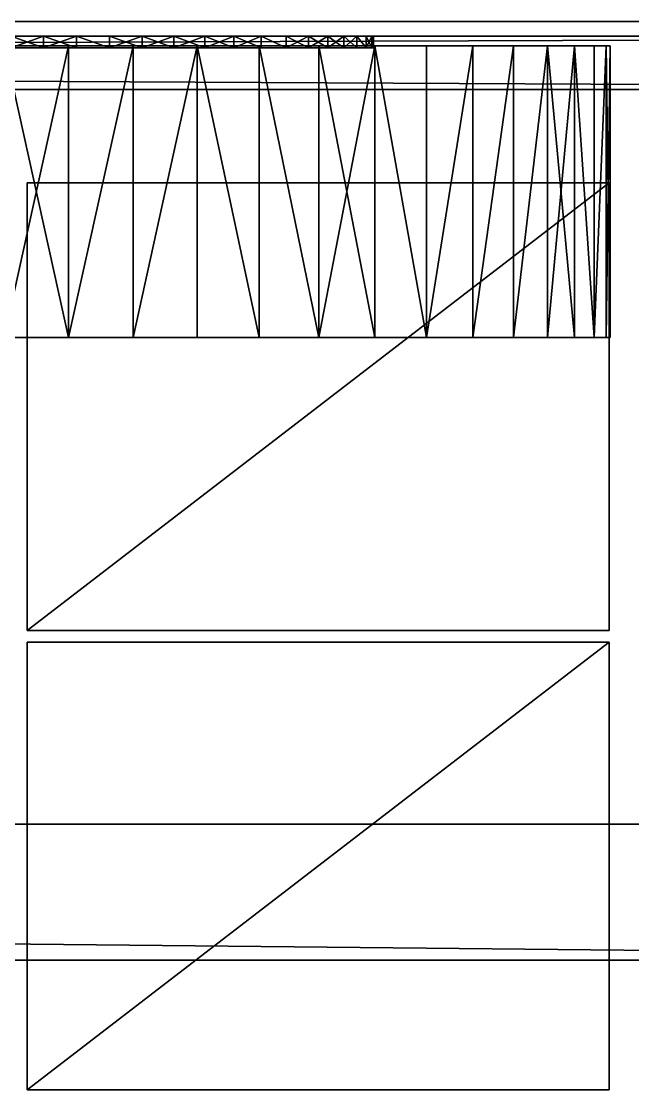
# Model space of a CAD drawing. Header units: millimetres. Extents: x -3100 to 14040, y -1280 to 1295.
# Drawn here: x 12335 to 12963, y 191 to 1295 of the extents above; entities that cross this region are included whole.
import ezdxf

# ---------------------------------------------------------------- set-up
doc = ezdxf.new("R2010")
doc.units = ezdxf.units.MM

msp = doc.modelspace()

# ---------------------------------------------------------------- linework, layer by layer
at = {"layer": 'CAD_75LAB'}
for points in [[(14040, 1295, 1250), (-40, 1295, 1250), (-40, 1295, 1320)], [(14040, 1295, 1320), (14040, 1295, 1250), (-40, 1295, 1320)], [(14040, 1225, 1250), (-40, 1225, 1250), (-40, 1295, 1250)], [(14040, 1295, 1250), (14040, 1225, 1250), (-40, 1295, 1250)], [(14040, 1225, 1320), (-40, 1295, 1320), (-40, 1225, 1320)], [(14040, 1295, 1320), (-40, 1295, 1320), (14040, 1225, 1320)], [(14040, 1280, 1160), (-40, 1280, 1160), (-40, 1280, 1250)], [(14040, 1280, 1250), (14040, 1280, 1160), (-40, 1280, 1250)], [(14040, -1280, 1160), (-40, -1280, 1160), (-40, 1280, 1160)], [(14040, 1280, 1160), (14040, -1280, 1160), (-40, 1280, 1160)], [(14040, -1280, 1250), (-40, 1280, 1250), (-40, -1280, 1250)], [(14040, 1280, 1250), (-40, 1280, 1250), (14040, -1280, 1250)], [(14040, 1280, 3995), (14040, 1280, 3940), (-40, 1280, 3940)], [(14040, 1280, 3995), (-40, 1280, 3940), (-40, 1280, 3995)], [(14040, 1280, 3940), (-40, 1225, 3940), (-40, 1280, 3940)], [(14040, 1280, 3940), (14040, 1225, 3940), (-40, 1225, 3940)], [(14040, 1280, 3995), (-40, 1280, 3995), (-40, 1225, 3995)], [(14040, 1280, 3995), (-40, 1225, 3995), (14040, 1225, 3995)], [(12449.83, 1270, 1077.7), (11869.19, 1270, 639.22), (12074.58, 1270, 970.93)], [(12449.83, 1270, 1077.7), (12024.09, 1270, 152.33), (11869.19, 1270, 639.22)], [(12449.83, 1270, 2.3), (12189.52, 1270, 42.71), (12024.09, 1270, 152.33)], [(12935.91, 1270, 606.36), (12024.09, 1270, 152.33), (12449.83, 1270, 1077.7)], [(12935.91, 1270, 606.36), (12449.83, 1270, 2.3), (12024.09, 1270, 152.33)], [(12449.83, 1270, 1077.7), (12074.58, 1270, 970.93), (12130, 1270, 1007.65)], [(12449.83, 1270, 1077.7), (12130, 1270, 1007.65), (12252.22, 1270, 1059.39)], [(12449.83, 1270, 2.3), (12252.22, 1270, 20.61), (12189.52, 1270, 42.71)], [(12449.83, 1270, 2.3), (12317.17, 1270, 6.39), (12252.22, 1270, 20.61)], [(12383.37, 1270, 1079.74), (12252.22, 1270, 1059.39), (12317.17, 1270, 1073.61)], [(12449.83, 1270, 1077.7), (12252.22, 1270, 1059.39), (12383.37, 1270, 1079.74)], [(12391.52, 1280, 243.12), (12324.5, 1280, 252.76), (12292.25, 1280, 263.24)], [(12458.98, 1280, 248.92), (12391.52, 1280, 243.12), (12292.25, 1280, 263.24)], [(12523.38, 1280, 269.84), (12458.98, 1280, 248.92), (12292.25, 1280, 263.24)], [(12581.36, 1280, 304.81), (12523.38, 1280, 269.84), (12292.25, 1280, 263.24)], [(12523.38, 1280, 810.16), (12292.25, 1280, 263.24), (12324.5, 1280, 827.24)], [(12523.38, 1280, 810.16), (12581.36, 1280, 304.81), (12292.25, 1280, 263.24)], [(12317.17, 970, 1073.61), (12383.37, 970, 1079.74), (12383.37, 1270, 1079.74)], [(12317.17, 970, 1073.61), (12383.37, 1270, 1079.74), (12317.17, 1270, 1073.61)], [(12383.37, 970, 0.26), (12317.17, 970, 6.39), (12317.17, 1270, 6.39)], [(12383.37, 970, 0.26), (12317.17, 1270, 6.39), (12383.37, 1270, 0.26)], [(12449.83, 1270, 2.3), (12383.37, 1270, 0.26), (12317.17, 1270, 6.39)], [(12357.73, 1268, 833.98), (12357.73, 1280, 833.98), (12324.5, 1280, 827.24)], [(12324.5, 1268, 827.24), (12357.73, 1268, 833.98), (12324.5, 1280, 827.24)], [(12324.5, 1268, 252.76), (12324.5, 1280, 252.76), (12357.73, 1280, 246.02)], [(12357.73, 1268, 246.02), (12324.5, 1268, 252.76), (12357.73, 1280, 246.02)], [(12391.52, 1280, 243.12), (12357.73, 1280, 246.02), (12324.5, 1280, 252.76)], [(12425.42, 1280, 835.91), (12324.5, 1280, 827.24), (12357.73, 1280, 833.98)], [(12458.98, 1280, 831.08), (12324.5, 1280, 827.24), (12425.42, 1280, 835.91)], [(12523.38, 1280, 810.16), (12324.5, 1280, 827.24), (12458.98, 1280, 831.08)], [(12391.52, 1268, 836.88), (12391.52, 1280, 836.88), (12357.73, 1280, 833.98)], [(12357.73, 1268, 833.98), (12391.52, 1268, 836.88), (12357.73, 1280, 833.98)], [(12357.73, 1268, 246.02), (12357.73, 1280, 246.02), (12391.52, 1280, 243.12)], [(12391.52, 1268, 243.12), (12357.73, 1268, 246.02), (12391.52, 1280, 243.12)], [(12425.42, 1280, 835.91), (12357.73, 1280, 833.98), (12391.52, 1280, 836.88)], [(12383.37, 970, 1079.74), (12449.83, 970, 1077.7), (12449.83, 1270, 1077.7)], [(12383.37, 970, 1079.74), (12449.83, 1270, 1077.7), (12383.37, 1270, 1079.74)], [(12383.37, 970, 0.26), (12383.37, 1270, 0.26), (12449.83, 1270, 2.3)], [(12449.83, 970, 2.3), (12383.37, 970, 0.26), (12449.83, 1270, 2.3)], [(12425.42, 1268, 835.91), (12425.42, 1280, 835.91), (12391.52, 1280, 836.88)], [(12391.52, 1268, 836.88), (12425.42, 1268, 835.91), (12391.52, 1280, 836.88)], [(12425.42, 1268, 244.09), (12391.52, 1268, 243.12), (12391.52, 1280, 243.12)], [(12425.42, 1268, 244.09), (12391.52, 1280, 243.12), (12425.42, 1280, 244.09)], [(12458.98, 1280, 248.92), (12425.42, 1280, 244.09), (12391.52, 1280, 243.12)], [(12425.42, 1268, 835.91), (12458.98, 1280, 831.08), (12425.42, 1280, 835.91)], [(12425.42, 1268, 835.91), (12458.98, 1268, 831.08), (12458.98, 1280, 831.08)], [(12458.98, 1268, 248.92), (12425.42, 1268, 244.09), (12425.42, 1280, 244.09)], [(12458.98, 1268, 248.92), (12425.42, 1280, 244.09), (12458.98, 1280, 248.92)], [(12449.83, 970, 1077.7), (12515.52, 970, 1067.5), (12515.52, 1270, 1067.5)], [(12449.83, 970, 1077.7), (12515.52, 1270, 1067.5), (12449.83, 1270, 1077.7)], [(12449.83, 970, 2.3), (12449.83, 1270, 2.3), (12515.52, 1270, 12.5)], [(12515.52, 970, 12.5), (12449.83, 970, 2.3), (12515.52, 1270, 12.5)], [(12698.28, 1270, 89.85), (12515.52, 1270, 12.5), (12449.83, 1270, 2.3)], [(12935.91, 1270, 606.36), (12698.28, 1270, 89.85), (12449.83, 1270, 2.3)], [(12640.7, 1270, 1023.39), (12449.83, 1270, 1077.7), (12515.52, 1270, 1067.5)], [(12698.28, 1270, 990.15), (12449.83, 1270, 1077.7), (12640.7, 1270, 1023.39)], [(12799.06, 1270, 903.8), (12449.83, 1270, 1077.7), (12698.28, 1270, 990.15)], [(12799.06, 1270, 903.8), (12935.91, 1270, 606.36), (12449.83, 1270, 1077.7)], [(12458.98, 1268, 831.08), (12491.78, 1268, 822.46), (12491.78, 1280, 822.46)], [(12458.98, 1268, 831.08), (12491.78, 1280, 822.46), (12458.98, 1280, 831.08)], [(12491.78, 1268, 257.54), (12458.98, 1268, 248.92), (12458.98, 1280, 248.92)], [(12491.78, 1268, 257.54), (12458.98, 1280, 248.92), (12491.78, 1280, 257.54)], [(12523.38, 1280, 269.84), (12491.78, 1280, 257.54), (12458.98, 1280, 248.92)], [(12523.38, 1280, 810.16), (12458.98, 1280, 831.08), (12491.78, 1280, 822.46)], [(12491.78, 1268, 822.46), (12523.38, 1268, 810.16), (12523.38, 1280, 810.16)], [(12491.78, 1268, 822.46), (12523.38, 1280, 810.16), (12491.78, 1280, 822.46)], [(12523.38, 1268, 269.84), (12491.78, 1280, 257.54), (12523.38, 1280, 269.84)], [(12523.38, 1268, 269.84), (12491.78, 1268, 257.54), (12491.78, 1280, 257.54)], [(12579.47, 970, 1049.3), (12579.47, 1270, 1049.3), (12515.52, 1270, 1067.5)], [(12515.52, 970, 1067.5), (12579.47, 970, 1049.3), (12515.52, 1270, 1067.5)], [(12579.47, 970, 30.7), (12515.52, 970, 12.5), (12515.52, 1270, 12.5)], [(12579.47, 970, 30.7), (12515.52, 1270, 12.5), (12579.47, 1270, 30.7)], [(12698.28, 1270, 89.85), (12579.47, 1270, 30.7), (12515.52, 1270, 12.5)], [(12640.7, 1270, 1023.39), (12515.52, 1270, 1067.5), (12579.47, 1270, 1049.3)], [(12523.38, 1268, 810.16), (12553.37, 1268, 794.34), (12553.37, 1280, 794.34)], [(12523.38, 1268, 810.16), (12553.37, 1280, 794.34), (12523.38, 1280, 810.16)], [(12553.37, 1268, 285.66), (12523.38, 1280, 269.84), (12553.37, 1280, 285.66)], [(12553.37, 1268, 285.66), (12523.38, 1268, 269.84), (12523.38, 1280, 269.84)], [(12581.36, 1280, 304.81), (12553.37, 1280, 285.66), (12523.38, 1280, 269.84)], [(12523.38, 1280, 810.16), (12689.28, 1280, 607.27), (12581.36, 1280, 304.81)], [(12553.37, 1280, 794.34), (12689.28, 1280, 607.27), (12523.38, 1280, 810.16)], [(12553.37, 1268, 794.34), (12581.36, 1268, 775.19), (12581.36, 1280, 775.19)], [(12553.37, 1268, 794.34), (12581.36, 1280, 775.19), (12553.37, 1280, 794.34)], [(12581.36, 1268, 304.81), (12553.37, 1268, 285.66), (12553.37, 1280, 285.66)], [(12581.36, 1268, 304.81), (12553.37, 1280, 285.66), (12581.36, 1280, 304.81)], [(12649.85, 1280, 700.57), (12689.28, 1280, 607.27), (12553.37, 1280, 794.34)], [(12606.99, 1280, 752.99), (12553.37, 1280, 794.34), (12581.36, 1280, 775.19)], [(12606.99, 1280, 752.99), (12649.85, 1280, 700.57), (12553.37, 1280, 794.34)], [(12640.7, 970, 1023.39), (12640.7, 1270, 1023.39), (12579.47, 1270, 1049.3)], [(12579.47, 970, 1049.3), (12640.7, 970, 1023.39), (12579.47, 1270, 1049.3)], [(12640.7, 970, 56.61), (12579.47, 970, 30.7), (12579.47, 1270, 30.7)], [(12640.7, 970, 56.61), (12579.47, 1270, 30.7), (12640.7, 1270, 56.61)], [(12698.28, 1270, 89.85), (12640.7, 1270, 56.61), (12579.47, 1270, 30.7)], [(12606.99, 1268, 752.99), (12606.99, 1280, 752.99), (12581.36, 1280, 775.19)], [(12581.36, 1268, 775.19), (12606.99, 1268, 752.99), (12581.36, 1280, 775.19)], [(12606.99, 1268, 327.01), (12581.36, 1268, 304.81), (12581.36, 1280, 304.81)], [(12606.99, 1268, 327.01), (12581.36, 1280, 304.81), (12606.99, 1280, 327.01)], [(12689.28, 1280, 472.73), (12606.99, 1280, 327.01), (12581.36, 1280, 304.81)], [(12689.28, 1280, 607.27), (12689.28, 1280, 472.73), (12581.36, 1280, 304.81)], [(12629.92, 1268, 728), (12629.92, 1280, 728), (12606.99, 1280, 752.99)], [(12606.99, 1268, 752.99), (12629.92, 1268, 728), (12606.99, 1280, 752.99)], [(12606.99, 1268, 327.01), (12606.99, 1280, 327.01), (12629.92, 1280, 352)], [(12629.92, 1268, 352), (12606.99, 1268, 327.01), (12629.92, 1280, 352)], [(12649.85, 1280, 379.43), (12629.92, 1280, 352), (12606.99, 1280, 327.01)], [(12666.53, 1280, 408.96), (12649.85, 1280, 379.43), (12606.99, 1280, 327.01)], [(12679.73, 1280, 440.19), (12666.53, 1280, 408.96), (12606.99, 1280, 327.01)], [(12689.28, 1280, 472.73), (12679.73, 1280, 440.19), (12606.99, 1280, 327.01)], [(12606.99, 1280, 752.99), (12629.92, 1280, 728), (12649.85, 1280, 700.57)], [(12629.92, 1268, 728), (12649.85, 1268, 700.57), (12649.85, 1280, 700.57)], [(12629.92, 1268, 728), (12649.85, 1280, 700.57), (12629.92, 1280, 728)], [(12649.85, 1268, 379.43), (12629.92, 1280, 352), (12649.85, 1280, 379.43)], [(12649.85, 1268, 379.43), (12629.92, 1268, 352), (12629.92, 1280, 352)], [(12640.7, 970, 1023.39), (12698.28, 970, 990.15), (12698.28, 1270, 990.15)], [(12640.7, 970, 1023.39), (12698.28, 1270, 990.15), (12640.7, 1270, 1023.39)], [(12698.28, 970, 89.85), (12640.7, 970, 56.61), (12640.7, 1270, 56.61)], [(12698.28, 970, 89.85), (12640.7, 1270, 56.61), (12698.28, 1270, 89.85)], [(12649.85, 1268, 700.57), (12666.53, 1268, 671.04), (12666.53, 1280, 671.04)], [(12649.85, 1268, 700.57), (12666.53, 1280, 671.04), (12649.85, 1280, 700.57)], [(12666.53, 1268, 408.96), (12649.85, 1280, 379.43), (12666.53, 1280, 408.96)], [(12666.53, 1268, 408.96), (12649.85, 1268, 379.43), (12649.85, 1280, 379.43)], [(12649.85, 1280, 700.57), (12666.53, 1280, 671.04), (12689.28, 1280, 607.27)], [(12679.73, 1268, 639.81), (12679.73, 1280, 639.81), (12666.53, 1280, 671.04)], [(12666.53, 1268, 671.04), (12679.73, 1268, 639.81), (12666.53, 1280, 671.04)], [(12666.53, 1268, 408.96), (12666.53, 1280, 408.96), (12679.73, 1280, 440.19)], [(12679.73, 1268, 440.19), (12666.53, 1268, 408.96), (12679.73, 1280, 440.19)], [(12666.53, 1280, 671.04), (12679.73, 1280, 639.81), (12689.28, 1280, 607.27)], [(12689.28, 1268, 607.27), (12689.28, 1280, 607.27), (12679.73, 1280, 639.81)], [(12679.73, 1268, 639.81), (12689.28, 1268, 607.27), (12679.73, 1280, 639.81)], [(12689.28, 1268, 472.73), (12679.73, 1280, 440.19), (12689.28, 1280, 472.73)], [(12689.28, 1268, 472.73), (12679.73, 1268, 440.19), (12679.73, 1280, 440.19)], [(12689.28, 1268, 607.27), (12695.06, 1268, 573.86), (12695.06, 1280, 573.86)], [(12689.28, 1268, 607.27), (12695.06, 1280, 573.86), (12689.28, 1280, 607.27)], [(12695.06, 1268, 506.14), (12689.28, 1280, 472.73), (12695.06, 1280, 506.14)], [(12695.06, 1268, 506.14), (12689.28, 1268, 472.73), (12689.28, 1280, 472.73)], [(12697, 1280, 540), (12695.06, 1280, 506.14), (12689.28, 1280, 472.73)], [(12695.06, 1280, 573.86), (12697, 1280, 540), (12689.28, 1280, 472.73)], [(12689.28, 1280, 607.27), (12695.06, 1280, 573.86), (12689.28, 1280, 472.73)], [(12695.06, 1268, 573.86), (12697, 1268, 540), (12697, 1280, 540)], [(12695.06, 1268, 573.86), (12697, 1280, 540), (12695.06, 1280, 573.86)], [(12697, 1268, 540), (12695.06, 1280, 506.14), (12697, 1280, 540)], [(12697, 1268, 540), (12695.06, 1268, 506.14), (12695.06, 1280, 506.14)], [(12751.33, 970, 950.08), (12751.33, 1270, 950.08), (12698.28, 1270, 990.15)], [(12698.28, 970, 990.15), (12751.33, 970, 950.08), (12698.28, 1270, 990.15)], [(12751.33, 970, 129.92), (12698.28, 970, 89.85), (12698.28, 1270, 89.85)], [(12751.33, 970, 129.92), (12698.28, 1270, 89.85), (12751.33, 1270, 129.92)], [(12935.91, 1270, 606.36), (12751.33, 1270, 129.92), (12698.28, 1270, 89.85)], [(12799.06, 1270, 903.8), (12698.28, 1270, 990.15), (12751.33, 1270, 950.08)], [(12751.33, 970, 950.08), (12799.06, 970, 903.8), (12799.06, 1270, 903.8)], [(12751.33, 970, 950.08), (12799.06, 1270, 903.8), (12751.33, 1270, 950.08)], [(12751.33, 970, 129.92), (12751.33, 1270, 129.92), (12799.06, 1270, 176.2)], [(12799.06, 970, 176.2), (12751.33, 970, 129.92), (12799.06, 1270, 176.2)], [(12840.75, 1270, 228), (12799.06, 1270, 176.2), (12751.33, 1270, 129.92)], [(12935.91, 1270, 606.36), (12840.75, 1270, 228), (12751.33, 1270, 129.92)], [(12799.06, 970, 903.8), (12840.75, 970, 852), (12840.75, 1270, 852)], [(12799.06, 970, 903.8), (12840.75, 1270, 852), (12799.06, 1270, 903.8)], [(12799.06, 970, 176.2), (12799.06, 1270, 176.2), (12840.75, 1270, 228)], [(12840.75, 970, 228), (12799.06, 970, 176.2), (12840.75, 1270, 228)], [(12799.06, 1270, 903.8), (12903.54, 1270, 735.07), (12935.91, 1270, 606.36)], [(12799.06, 1270, 903.8), (12840.75, 1270, 852), (12903.54, 1270, 735.07)], [(12840.75, 970, 852), (12875.75, 970, 795.47), (12875.75, 1270, 795.47)], [(12840.75, 970, 852), (12875.75, 1270, 795.47), (12840.75, 1270, 852)], [(12840.75, 970, 228), (12840.75, 1270, 228), (12875.75, 1270, 284.53)], [(12875.75, 970, 284.53), (12840.75, 970, 228), (12875.75, 1270, 284.53)], [(12935.91, 1270, 606.36), (12875.75, 1270, 284.53), (12840.75, 1270, 228)], [(12840.75, 1270, 852), (12875.75, 1270, 795.47), (12903.54, 1270, 735.07)], [(12875.75, 970, 795.47), (12903.54, 970, 735.07), (12903.54, 1270, 735.07)], [(12875.75, 970, 795.47), (12903.54, 1270, 735.07), (12875.75, 1270, 795.47)], [(12903.54, 970, 344.93), (12875.75, 970, 284.53), (12875.75, 1270, 284.53)], [(12903.54, 970, 344.93), (12875.75, 1270, 284.53), (12903.54, 1270, 344.93)], [(12923.69, 1270, 408.29), (12903.54, 1270, 344.93), (12875.75, 1270, 284.53)], [(12940, 1270, 540), (12923.69, 1270, 408.29), (12875.75, 1270, 284.53)], [(12935.91, 1270, 606.36), (12940, 1270, 540), (12875.75, 1270, 284.53)], [(12923.69, 970, 671.71), (12923.69, 1270, 671.71), (12903.54, 1270, 735.07)], [(12903.54, 970, 735.07), (12923.69, 970, 671.71), (12903.54, 1270, 735.07)], [(12923.69, 970, 408.29), (12903.54, 1270, 344.93), (12923.69, 1270, 408.29)], [(12923.69, 970, 408.29), (12903.54, 970, 344.93), (12903.54, 1270, 344.93)], [(12903.54, 1270, 735.07), (12923.69, 1270, 671.71), (12935.91, 1270, 606.36)], [(12923.69, 970, 671.71), (12935.91, 970, 606.36), (12935.91, 1270, 606.36)], [(12923.69, 970, 671.71), (12935.91, 1270, 606.36), (12923.69, 1270, 671.71)], [(12923.69, 970, 408.29), (12923.69, 1270, 408.29), (12935.91, 1270, 473.64)], [(12935.91, 970, 473.64), (12923.69, 970, 408.29), (12935.91, 1270, 473.64)], [(12940, 1270, 540), (12935.91, 1270, 473.64), (12923.69, 1270, 408.29)], [(12940, 970, 540), (12940, 1270, 540), (12935.91, 1270, 606.36)], [(12935.91, 970, 606.36), (12940, 970, 540), (12935.91, 1270, 606.36)], [(12935.91, 970, 473.64), (12935.91, 1270, 473.64), (12940, 1270, 540)], [(12940, 970, 540), (12935.91, 970, 473.64), (12940, 1270, 540)], [(12391.52, 1268, 243.12), (12292.25, 1268, 263.24), (12324.5, 1268, 252.76)], [(12458.98, 1268, 248.92), (12292.25, 1268, 263.24), (12391.52, 1268, 243.12)], [(12523.38, 1268, 269.84), (12292.25, 1268, 263.24), (12458.98, 1268, 248.92)], [(12581.36, 1268, 304.81), (12292.25, 1268, 263.24), (12523.38, 1268, 269.84)], [(12523.38, 1268, 810.16), (12324.5, 1268, 827.24), (12292.25, 1268, 263.24)], [(12523.38, 1268, 810.16), (12292.25, 1268, 263.24), (12581.36, 1268, 304.81)], [(12391.52, 1268, 243.12), (12324.5, 1268, 252.76), (12357.73, 1268, 246.02)], [(12425.42, 1268, 835.91), (12357.73, 1268, 833.98), (12324.5, 1268, 827.24)], [(12458.98, 1268, 831.08), (12425.42, 1268, 835.91), (12324.5, 1268, 827.24)], [(12523.38, 1268, 810.16), (12458.98, 1268, 831.08), (12324.5, 1268, 827.24)], [(12425.42, 1268, 835.91), (12391.52, 1268, 836.88), (12357.73, 1268, 833.98)], [(12458.98, 1268, 248.92), (12391.52, 1268, 243.12), (12425.42, 1268, 244.09)], [(12523.38, 1268, 269.84), (12458.98, 1268, 248.92), (12491.78, 1268, 257.54)], [(12523.38, 1268, 810.16), (12491.78, 1268, 822.46), (12458.98, 1268, 831.08)], [(12581.36, 1268, 304.81), (12523.38, 1268, 269.84), (12553.37, 1268, 285.66)], [(12523.38, 1268, 810.16), (12581.36, 1268, 304.81), (12689.28, 1268, 607.27)], [(12553.37, 1268, 794.34), (12523.38, 1268, 810.16), (12689.28, 1268, 607.27)], [(12649.85, 1268, 700.57), (12553.37, 1268, 794.34), (12689.28, 1268, 607.27)], [(12606.99, 1268, 752.99), (12581.36, 1268, 775.19), (12553.37, 1268, 794.34)], [(12606.99, 1268, 752.99), (12553.37, 1268, 794.34), (12649.85, 1268, 700.57)], [(12689.28, 1268, 472.73), (12581.36, 1268, 304.81), (12606.99, 1268, 327.01)], [(12689.28, 1268, 607.27), (12581.36, 1268, 304.81), (12689.28, 1268, 472.73)], [(12649.85, 1268, 379.43), (12606.99, 1268, 327.01), (12629.92, 1268, 352)], [(12666.53, 1268, 408.96), (12606.99, 1268, 327.01), (12649.85, 1268, 379.43)], [(12679.73, 1268, 440.19), (12606.99, 1268, 327.01), (12666.53, 1268, 408.96)], [(12689.28, 1268, 472.73), (12606.99, 1268, 327.01), (12679.73, 1268, 440.19)], [(12606.99, 1268, 752.99), (12649.85, 1268, 700.57), (12629.92, 1268, 728)], [(12649.85, 1268, 700.57), (12689.28, 1268, 607.27), (12666.53, 1268, 671.04)], [(12666.53, 1268, 671.04), (12689.28, 1268, 607.27), (12679.73, 1268, 639.81)], [(12697, 1268, 540), (12689.28, 1268, 472.73), (12695.06, 1268, 506.14)], [(12695.06, 1268, 573.86), (12689.28, 1268, 472.73), (12697, 1268, 540)], [(12689.28, 1268, 607.27), (12689.28, 1268, 472.73), (12695.06, 1268, 573.86)], [(14040, 1225, 3995), (-40, 1225, 3940), (14040, 1225, 3940)], [(14040, 1225, 3995), (-40, 1225, 3995), (-40, 1225, 3940)], [(14040, 1225, 1250), (-40, 1225, 1320), (-40, 1225, 1250)], [(14040, 1225, 1320), (-40, 1225, 1320), (14040, 1225, 1250)], [(12341, 669, 1253), (12341, 1129, 1391), (12341, 1129, 1253)], [(12341, 669, 1391), (12341, 1129, 1391), (12341, 669, 1253)], [(12939, 1129, 1391), (12939, 1129, 1253), (12341, 1129, 1253)], [(12939, 1129, 1391), (12341, 1129, 1253), (12341, 1129, 1391)], [(12939, 1129, 1253), (12341, 669, 1253), (12341, 1129, 1253)], [(12939, 1129, 1253), (12939, 669, 1253), (12341, 669, 1253)], [(12939, 1129, 1391), (12341, 1129, 1391), (12341, 669, 1391)], [(12939, 1129, 1391), (12341, 669, 1391), (12939, 669, 1391)], [(12341, 669, 1397), (12341, 1129, 1535), (12341, 1129, 1397)], [(12341, 669, 1535), (12341, 1129, 1535), (12341, 669, 1397)], [(12939, 1129, 1535), (12939, 1129, 1397), (12341, 1129, 1397)], [(12939, 1129, 1535), (12341, 1129, 1397), (12341, 1129, 1535)], [(12939, 1129, 1397), (12341, 669, 1397), (12341, 1129, 1397)], [(12939, 1129, 1397), (12939, 669, 1397), (12341, 669, 1397)], [(12939, 1129, 1535), (12341, 1129, 1535), (12341, 669, 1535)], [(12939, 1129, 1535), (12341, 669, 1535), (12939, 669, 1535)], [(12341, 669, 1541), (12341, 1129, 1679), (12341, 1129, 1541)], [(12341, 669, 1679), (12341, 1129, 1679), (12341, 669, 1541)], [(12939, 1129, 1679), (12939, 1129, 1541), (12341, 1129, 1541)], [(12939, 1129, 1679), (12341, 1129, 1541), (12341, 1129, 1679)], [(12939, 1129, 1541), (12341, 669, 1541), (12341, 1129, 1541)], [(12939, 1129, 1541), (12939, 669, 1541), (12341, 669, 1541)], [(12939, 1129, 1679), (12341, 1129, 1679), (12341, 669, 1679)], [(12939, 1129, 1679), (12341, 669, 1679), (12939, 669, 1679)], [(12341, 669, 1685), (12341, 1129, 1823), (12341, 1129, 1685)], [(12341, 669, 1823), (12341, 1129, 1823), (12341, 669, 1685)], [(12939, 1129, 1823), (12939, 1129, 1685), (12341, 1129, 1685)], [(12939, 1129, 1823), (12341, 1129, 1685), (12341, 1129, 1823)], [(12939, 1129, 1685), (12341, 669, 1685), (12341, 1129, 1685)], [(12939, 1129, 1685), (12939, 669, 1685), (12341, 669, 1685)], [(12939, 1129, 1823), (12341, 1129, 1823), (12341, 669, 1823)], [(12939, 1129, 1823), (12341, 669, 1823), (12939, 669, 1823)], [(12341, 669, 1829), (12341, 1129, 1967), (12341, 1129, 1829)], [(12341, 669, 1967), (12341, 1129, 1967), (12341, 669, 1829)], [(12939, 1129, 1967), (12939, 1129, 1829), (12341, 1129, 1829)], [(12939, 1129, 1967), (12341, 1129, 1829), (12341, 1129, 1967)], [(12939, 1129, 1829), (12341, 669, 1829), (12341, 1129, 1829)], [(12939, 1129, 1829), (12939, 669, 1829), (12341, 669, 1829)], [(12939, 1129, 1967), (12341, 1129, 1967), (12341, 669, 1967)], [(12939, 1129, 1967), (12341, 669, 1967), (12939, 669, 1967)], [(12341, 669, 1973), (12341, 1129, 2111), (12341, 1129, 1973)], [(12341, 669, 2111), (12341, 1129, 2111), (12341, 669, 1973)], [(12939, 1129, 2111), (12939, 1129, 1973), (12341, 1129, 1973)], [(12939, 1129, 2111), (12341, 1129, 1973), (12341, 1129, 2111)], [(12939, 1129, 1973), (12341, 669, 1973), (12341, 1129, 1973)], [(12939, 1129, 1973), (12939, 669, 1973), (12341, 669, 1973)], [(12939, 1129, 2111), (12341, 1129, 2111), (12341, 669, 2111)], [(12939, 1129, 2111), (12341, 669, 2111), (12939, 669, 2111)], [(12341, 669, 2117), (12341, 1129, 2255), (12341, 1129, 2117)], [(12341, 669, 2255), (12341, 1129, 2255), (12341, 669, 2117)], [(12939, 1129, 2255), (12939, 1129, 2117), (12341, 1129, 2117)], [(12939, 1129, 2255), (12341, 1129, 2117), (12341, 1129, 2255)], [(12939, 1129, 2117), (12341, 669, 2117), (12341, 1129, 2117)], [(12939, 1129, 2117), (12939, 669, 2117), (12341, 669, 2117)], [(12939, 1129, 2255), (12341, 1129, 2255), (12341, 669, 2255)], [(12939, 1129, 2255), (12341, 669, 2255), (12939, 669, 2255)], [(12341, 669, 2261), (12341, 1129, 2399), (12341, 1129, 2261)], [(12341, 669, 2399), (12341, 1129, 2399), (12341, 669, 2261)], [(12939, 1129, 2399), (12939, 1129, 2261), (12341, 1129, 2261)], [(12939, 1129, 2399), (12341, 1129, 2261), (12341, 1129, 2399)], [(12939, 1129, 2261), (12341, 669, 2261), (12341, 1129, 2261)], [(12939, 1129, 2261), (12939, 669, 2261), (12341, 669, 2261)], [(12939, 1129, 2399), (12341, 1129, 2399), (12341, 669, 2399)], [(12939, 1129, 2399), (12341, 669, 2399), (12939, 669, 2399)], [(12341, 669, 2405), (12341, 1129, 2543), (12341, 1129, 2405)], [(12341, 669, 2543), (12341, 1129, 2543), (12341, 669, 2405)], [(12939, 1129, 2543), (12939, 1129, 2405), (12341, 1129, 2405)], [(12939, 1129, 2543), (12341, 1129, 2405), (12341, 1129, 2543)], [(12939, 1129, 2405), (12341, 669, 2405), (12341, 1129, 2405)], [(12939, 1129, 2405), (12939, 669, 2405), (12341, 669, 2405)], [(12939, 1129, 2543), (12341, 1129, 2543), (12341, 669, 2543)], [(12939, 1129, 2543), (12341, 669, 2543), (12939, 669, 2543)], [(12341, 669, 2549), (12341, 1129, 2687), (12341, 1129, 2549)], [(12341, 669, 2687), (12341, 1129, 2687), (12341, 669, 2549)], [(12939, 1129, 2687), (12939, 1129, 2549), (12341, 1129, 2549)], [(12939, 1129, 2687), (12341, 1129, 2549), (12341, 1129, 2687)], [(12939, 1129, 2549), (12341, 669, 2549), (12341, 1129, 2549)], [(12939, 1129, 2549), (12939, 669, 2549), (12341, 669, 2549)], [(12939, 1129, 2687), (12341, 1129, 2687), (12341, 669, 2687)], [(12939, 1129, 2687), (12341, 669, 2687), (12939, 669, 2687)], [(12341, 669, 2693), (12341, 1129, 2831), (12341, 1129, 2693)], [(12341, 669, 2831), (12341, 1129, 2831), (12341, 669, 2693)], [(12939, 1129, 2831), (12939, 1129, 2693), (12341, 1129, 2693)], [(12939, 1129, 2831), (12341, 1129, 2693), (12341, 1129, 2831)], [(12939, 1129, 2693), (12341, 669, 2693), (12341, 1129, 2693)], [(12939, 1129, 2693), (12939, 669, 2693), (12341, 669, 2693)], [(12939, 1129, 2831), (12341, 1129, 2831), (12341, 669, 2831)], [(12939, 1129, 2831), (12341, 669, 2831), (12939, 669, 2831)], [(12341, 669, 2837), (12341, 1129, 2975), (12341, 1129, 2837)], [(12341, 669, 2975), (12341, 1129, 2975), (12341, 669, 2837)], [(12939, 1129, 2975), (12939, 1129, 2837), (12341, 1129, 2837)], [(12939, 1129, 2975), (12341, 1129, 2837), (12341, 1129, 2975)], [(12939, 1129, 2837), (12341, 669, 2837), (12341, 1129, 2837)], [(12939, 1129, 2837), (12939, 669, 2837), (12341, 669, 2837)], [(12939, 1129, 2975), (12341, 1129, 2975), (12341, 669, 2975)], [(12939, 1129, 2975), (12341, 669, 2975), (12939, 669, 2975)], [(12341, 669, 2981), (12341, 1129, 3119), (12341, 1129, 2981)], [(12341, 669, 3119), (12341, 1129, 3119), (12341, 669, 2981)], [(12939, 1129, 3119), (12939, 1129, 2981), (12341, 1129, 2981)], [(12939, 1129, 3119), (12341, 1129, 2981), (12341, 1129, 3119)], [(12939, 1129, 2981), (12341, 669, 2981), (12341, 1129, 2981)], [(12939, 1129, 2981), (12939, 669, 2981), (12341, 669, 2981)], [(12939, 1129, 3119), (12341, 1129, 3119), (12341, 669, 3119)], [(12939, 1129, 3119), (12341, 669, 3119), (12939, 669, 3119)], [(12341, 669, 3125), (12341, 1129, 3263), (12341, 1129, 3125)], [(12341, 669, 3263), (12341, 1129, 3263), (12341, 669, 3125)], [(12939, 1129, 3263), (12939, 1129, 3125), (12341, 1129, 3125)], [(12939, 1129, 3263), (12341, 1129, 3125), (12341, 1129, 3263)], [(12939, 1129, 3125), (12341, 669, 3125), (12341, 1129, 3125)], [(12939, 1129, 3125), (12939, 669, 3125), (12341, 669, 3125)], [(12939, 1129, 3263), (12341, 1129, 3263), (12341, 669, 3263)], [(12939, 1129, 3263), (12341, 669, 3263), (12939, 669, 3263)], [(12341, 669, 3269), (12341, 1129, 3407), (12341, 1129, 3269)], [(12341, 669, 3407), (12341, 1129, 3407), (12341, 669, 3269)], [(12939, 1129, 3407), (12939, 1129, 3269), (12341, 1129, 3269)], [(12939, 1129, 3407), (12341, 1129, 3269), (12341, 1129, 3407)], [(12939, 1129, 3269), (12341, 669, 3269), (12341, 1129, 3269)], [(12939, 1129, 3269), (12939, 669, 3269), (12341, 669, 3269)], [(12939, 1129, 3407), (12341, 1129, 3407), (12341, 669, 3407)], [(12939, 1129, 3407), (12341, 669, 3407), (12939, 669, 3407)], [(12939, 669, 1253), (12939, 1129, 1253), (12939, 1129, 1391)], [(12939, 669, 1391), (12939, 669, 1253), (12939, 1129, 1391)], [(12939, 669, 1397), (12939, 1129, 1397), (12939, 1129, 1535)], [(12939, 669, 1535), (12939, 669, 1397), (12939, 1129, 1535)], [(12939, 669, 1541), (12939, 1129, 1541), (12939, 1129, 1679)], [(12939, 669, 1679), (12939, 669, 1541), (12939, 1129, 1679)], [(12939, 669, 1685), (12939, 1129, 1685), (12939, 1129, 1823)], [(12939, 669, 1823), (12939, 669, 1685), (12939, 1129, 1823)], [(12939, 669, 1829), (12939, 1129, 1829), (12939, 1129, 1967)], [(12939, 669, 1967), (12939, 669, 1829), (12939, 1129, 1967)], [(12939, 669, 1973), (12939, 1129, 1973), (12939, 1129, 2111)], [(12939, 669, 2111), (12939, 669, 1973), (12939, 1129, 2111)], [(12939, 669, 2117), (12939, 1129, 2117), (12939, 1129, 2255)], [(12939, 669, 2255), (12939, 669, 2117), (12939, 1129, 2255)], [(12939, 669, 2261), (12939, 1129, 2261), (12939, 1129, 2399)], [(12939, 669, 2399), (12939, 669, 2261), (12939, 1129, 2399)], [(12939, 669, 2405), (12939, 1129, 2405), (12939, 1129, 2543)], [(12939, 669, 2543), (12939, 669, 2405), (12939, 1129, 2543)], [(12939, 669, 2549), (12939, 1129, 2549), (12939, 1129, 2687)], [(12939, 669, 2687), (12939, 669, 2549), (12939, 1129, 2687)], [(12939, 669, 2693), (12939, 1129, 2693), (12939, 1129, 2831)], [(12939, 669, 2831), (12939, 669, 2693), (12939, 1129, 2831)], [(12939, 669, 2837), (12939, 1129, 2837), (12939, 1129, 2975)], [(12939, 669, 2975), (12939, 669, 2837), (12939, 1129, 2975)], [(12939, 669, 2981), (12939, 1129, 2981), (12939, 1129, 3119)], [(12939, 669, 3119), (12939, 669, 2981), (12939, 1129, 3119)], [(12939, 669, 3125), (12939, 1129, 3125), (12939, 1129, 3263)], [(12939, 669, 3263), (12939, 669, 3125), (12939, 1129, 3263)], [(12939, 669, 3269), (12939, 1129, 3269), (12939, 1129, 3407)], [(12939, 669, 3407), (12939, 669, 3269), (12939, 1129, 3407)], [(12449.83, 970, 1077.7), (12074.58, 970, 970.93), (11869.19, 970, 639.22)], [(12449.83, 970, 1077.7), (11869.19, 970, 639.22), (12024.09, 970, 152.33)], [(12449.83, 970, 2.3), (12024.09, 970, 152.33), (12189.52, 970, 42.71)], [(12935.91, 970, 606.36), (12449.83, 970, 1077.7), (12024.09, 970, 152.33)], [(12935.91, 970, 606.36), (12024.09, 970, 152.33), (12449.83, 970, 2.3)], [(12449.83, 970, 1077.7), (12130, 970, 1007.65), (12074.58, 970, 970.93)], [(12449.83, 970, 1077.7), (12252.22, 970, 1059.39), (12130, 970, 1007.65)], [(12449.83, 970, 2.3), (12189.52, 970, 42.71), (12252.22, 970, 20.61)], [(12449.83, 970, 2.3), (12252.22, 970, 20.61), (12317.17, 970, 6.39)], [(12383.37, 970, 1079.74), (12317.17, 970, 1073.61), (12252.22, 970, 1059.39)], [(12449.83, 970, 1077.7), (12383.37, 970, 1079.74), (12252.22, 970, 1059.39)], [(12449.83, 970, 2.3), (12317.17, 970, 6.39), (12383.37, 970, 0.26)], [(12698.28, 970, 89.85), (12449.83, 970, 2.3), (12515.52, 970, 12.5)], [(12935.91, 970, 606.36), (12449.83, 970, 2.3), (12698.28, 970, 89.85)], [(12640.7, 970, 1023.39), (12515.52, 970, 1067.5), (12449.83, 970, 1077.7)], [(12698.28, 970, 990.15), (12640.7, 970, 1023.39), (12449.83, 970, 1077.7)], [(12799.06, 970, 903.8), (12698.28, 970, 990.15), (12449.83, 970, 1077.7)], [(12799.06, 970, 903.8), (12449.83, 970, 1077.7), (12935.91, 970, 606.36)], [(12698.28, 970, 89.85), (12515.52, 970, 12.5), (12579.47, 970, 30.7)], [(12640.7, 970, 1023.39), (12579.47, 970, 1049.3), (12515.52, 970, 1067.5)], [(12698.28, 970, 89.85), (12579.47, 970, 30.7), (12640.7, 970, 56.61)], [(12935.91, 970, 606.36), (12698.28, 970, 89.85), (12751.33, 970, 129.92)], [(12799.06, 970, 903.8), (12751.33, 970, 950.08), (12698.28, 970, 990.15)], [(12840.75, 970, 228), (12751.33, 970, 129.92), (12799.06, 970, 176.2)], [(12935.91, 970, 606.36), (12751.33, 970, 129.92), (12840.75, 970, 228)], [(12799.06, 970, 903.8), (12935.91, 970, 606.36), (12903.54, 970, 735.07)], [(12799.06, 970, 903.8), (12903.54, 970, 735.07), (12840.75, 970, 852)], [(12935.91, 970, 606.36), (12840.75, 970, 228), (12875.75, 970, 284.53)], [(12840.75, 970, 852), (12903.54, 970, 735.07), (12875.75, 970, 795.47)], [(12923.69, 970, 408.29), (12875.75, 970, 284.53), (12903.54, 970, 344.93)], [(12940, 970, 540), (12875.75, 970, 284.53), (12923.69, 970, 408.29)], [(12935.91, 970, 606.36), (12875.75, 970, 284.53), (12940, 970, 540)], [(12903.54, 970, 735.07), (12935.91, 970, 606.36), (12923.69, 970, 671.71)], [(12940, 970, 540), (12923.69, 970, 408.29), (12935.91, 970, 473.64)], [(12939, 669, 1391), (12341, 669, 1253), (12939, 669, 1253)], [(12939, 669, 1391), (12341, 669, 1391), (12341, 669, 1253)], [(12939, 669, 1535), (12341, 669, 1397), (12939, 669, 1397)], [(12939, 669, 1535), (12341, 669, 1535), (12341, 669, 1397)], [(12939, 669, 1679), (12341, 669, 1541), (12939, 669, 1541)], [(12939, 669, 1679), (12341, 669, 1679), (12341, 669, 1541)], [(12939, 669, 1823), (12341, 669, 1685), (12939, 669, 1685)], [(12939, 669, 1823), (12341, 669, 1823), (12341, 669, 1685)], [(12939, 669, 1967), (12341, 669, 1829), (12939, 669, 1829)], [(12939, 669, 1967), (12341, 669, 1967), (12341, 669, 1829)], [(12939, 669, 2111), (12341, 669, 1973), (12939, 669, 1973)], [(12939, 669, 2111), (12341, 669, 2111), (12341, 669, 1973)], [(12939, 669, 2255), (12341, 669, 2117), (12939, 669, 2117)], [(12939, 669, 2255), (12341, 669, 2255), (12341, 669, 2117)], [(12939, 669, 2399), (12341, 669, 2261), (12939, 669, 2261)], [(12939, 669, 2399), (12341, 669, 2399), (12341, 669, 2261)], [(12939, 669, 2543), (12341, 669, 2405), (12939, 669, 2405)], [(12939, 669, 2543), (12341, 669, 2543), (12341, 669, 2405)], [(12939, 669, 2687), (12341, 669, 2549), (12939, 669, 2549)], [(12939, 669, 2687), (12341, 669, 2687), (12341, 669, 2549)], [(12939, 669, 2831), (12341, 669, 2693), (12939, 669, 2693)], [(12939, 669, 2831), (12341, 669, 2831), (12341, 669, 2693)], [(12939, 669, 2975), (12341, 669, 2837), (12939, 669, 2837)], [(12939, 669, 2975), (12341, 669, 2975), (12341, 669, 2837)], [(12939, 669, 3119), (12341, 669, 2981), (12939, 669, 2981)], [(12939, 669, 3119), (12341, 669, 3119), (12341, 669, 2981)], [(12939, 669, 3263), (12341, 669, 3125), (12939, 669, 3125)], [(12939, 669, 3263), (12341, 669, 3263), (12341, 669, 3125)], [(12939, 669, 3407), (12341, 669, 3269), (12939, 669, 3269)], [(12939, 669, 3407), (12341, 669, 3407), (12341, 669, 3269)], [(12341, 197, 1253), (12341, 657, 1391), (12341, 657, 1253)], [(12341, 197, 1391), (12341, 657, 1391), (12341, 197, 1253)], [(12939, 657, 1391), (12939, 657, 1253), (12341, 657, 1253)], [(12939, 657, 1391), (12341, 657, 1253), (12341, 657, 1391)], [(12939, 657, 1253), (12341, 197, 1253), (12341, 657, 1253)], [(12939, 657, 1253), (12939, 197, 1253), (12341, 197, 1253)], [(12939, 657, 1391), (12341, 657, 1391), (12341, 197, 1391)], [(12939, 657, 1391), (12341, 197, 1391), (12939, 197, 1391)], [(12341, 197, 1397), (12341, 657, 1535), (12341, 657, 1397)], [(12341, 197, 1535), (12341, 657, 1535), (12341, 197, 1397)], [(12939, 657, 1535), (12939, 657, 1397), (12341, 657, 1397)], [(12939, 657, 1535), (12341, 657, 1397), (12341, 657, 1535)], [(12939, 657, 1397), (12341, 197, 1397), (12341, 657, 1397)], [(12939, 657, 1397), (12939, 197, 1397), (12341, 197, 1397)], [(12939, 657, 1535), (12341, 657, 1535), (12341, 197, 1535)], [(12939, 657, 1535), (12341, 197, 1535), (12939, 197, 1535)], [(12341, 197, 1541), (12341, 657, 1679), (12341, 657, 1541)], [(12341, 197, 1679), (12341, 657, 1679), (12341, 197, 1541)], [(12939, 657, 1679), (12939, 657, 1541), (12341, 657, 1541)], [(12939, 657, 1679), (12341, 657, 1541), (12341, 657, 1679)], [(12939, 657, 1541), (12341, 197, 1541), (12341, 657, 1541)], [(12939, 657, 1541), (12939, 197, 1541), (12341, 197, 1541)], [(12939, 657, 1679), (12341, 657, 1679), (12341, 197, 1679)], [(12939, 657, 1679), (12341, 197, 1679), (12939, 197, 1679)], [(12341, 197, 1685), (12341, 657, 1823), (12341, 657, 1685)], [(12341, 197, 1823), (12341, 657, 1823), (12341, 197, 1685)], [(12939, 657, 1823), (12939, 657, 1685), (12341, 657, 1685)], [(12939, 657, 1823), (12341, 657, 1685), (12341, 657, 1823)], [(12939, 657, 1685), (12341, 197, 1685), (12341, 657, 1685)], [(12939, 657, 1685), (12939, 197, 1685), (12341, 197, 1685)], [(12939, 657, 1823), (12341, 657, 1823), (12341, 197, 1823)], [(12939, 657, 1823), (12341, 197, 1823), (12939, 197, 1823)], [(12341, 197, 1829), (12341, 657, 1967), (12341, 657, 1829)], [(12341, 197, 1967), (12341, 657, 1967), (12341, 197, 1829)], [(12939, 657, 1967), (12939, 657, 1829), (12341, 657, 1829)], [(12939, 657, 1967), (12341, 657, 1829), (12341, 657, 1967)], [(12939, 657, 1829), (12341, 197, 1829), (12341, 657, 1829)], [(12939, 657, 1829), (12939, 197, 1829), (12341, 197, 1829)], [(12939, 657, 1967), (12341, 657, 1967), (12341, 197, 1967)], [(12939, 657, 1967), (12341, 197, 1967), (12939, 197, 1967)], [(12341, 197, 1973), (12341, 657, 2111), (12341, 657, 1973)], [(12341, 197, 2111), (12341, 657, 2111), (12341, 197, 1973)], [(12939, 657, 2111), (12939, 657, 1973), (12341, 657, 1973)], [(12939, 657, 2111), (12341, 657, 1973), (12341, 657, 2111)], [(12939, 657, 1973), (12341, 197, 1973), (12341, 657, 1973)], [(12939, 657, 1973), (12939, 197, 1973), (12341, 197, 1973)], [(12939, 657, 2111), (12341, 657, 2111), (12341, 197, 2111)], [(12939, 657, 2111), (12341, 197, 2111), (12939, 197, 2111)], [(12341, 197, 2117), (12341, 657, 2255), (12341, 657, 2117)], [(12341, 197, 2255), (12341, 657, 2255), (12341, 197, 2117)], [(12939, 657, 2255), (12939, 657, 2117), (12341, 657, 2117)], [(12939, 657, 2255), (12341, 657, 2117), (12341, 657, 2255)], [(12939, 657, 2117), (12341, 197, 2117), (12341, 657, 2117)], [(12939, 657, 2117), (12939, 197, 2117), (12341, 197, 2117)], [(12939, 657, 2255), (12341, 657, 2255), (12341, 197, 2255)], [(12939, 657, 2255), (12341, 197, 2255), (12939, 197, 2255)], [(12341, 197, 2261), (12341, 657, 2399), (12341, 657, 2261)], [(12341, 197, 2399), (12341, 657, 2399), (12341, 197, 2261)], [(12939, 657, 2399), (12939, 657, 2261), (12341, 657, 2261)], [(12939, 657, 2399), (12341, 657, 2261), (12341, 657, 2399)], [(12939, 657, 2261), (12341, 197, 2261), (12341, 657, 2261)], [(12939, 657, 2261), (12939, 197, 2261), (12341, 197, 2261)], [(12939, 657, 2399), (12341, 657, 2399), (12341, 197, 2399)], [(12939, 657, 2399), (12341, 197, 2399), (12939, 197, 2399)], [(12341, 197, 2405), (12341, 657, 2543), (12341, 657, 2405)], [(12341, 197, 2543), (12341, 657, 2543), (12341, 197, 2405)], [(12939, 657, 2543), (12939, 657, 2405), (12341, 657, 2405)], [(12939, 657, 2543), (12341, 657, 2405), (12341, 657, 2543)], [(12939, 657, 2405), (12341, 197, 2405), (12341, 657, 2405)], [(12939, 657, 2405), (12939, 197, 2405), (12341, 197, 2405)], [(12939, 657, 2543), (12341, 657, 2543), (12341, 197, 2543)], [(12939, 657, 2543), (12341, 197, 2543), (12939, 197, 2543)], [(12341, 197, 2549), (12341, 657, 2687), (12341, 657, 2549)], [(12341, 197, 2687), (12341, 657, 2687), (12341, 197, 2549)], [(12939, 657, 2687), (12939, 657, 2549), (12341, 657, 2549)], [(12939, 657, 2687), (12341, 657, 2549), (12341, 657, 2687)], [(12939, 657, 2549), (12341, 197, 2549), (12341, 657, 2549)], [(12939, 657, 2549), (12939, 197, 2549), (12341, 197, 2549)], [(12939, 657, 2687), (12341, 657, 2687), (12341, 197, 2687)], [(12939, 657, 2687), (12341, 197, 2687), (12939, 197, 2687)], [(12341, 197, 2693), (12341, 657, 2831), (12341, 657, 2693)], [(12341, 197, 2831), (12341, 657, 2831), (12341, 197, 2693)], [(12939, 657, 2831), (12939, 657, 2693), (12341, 657, 2693)], [(12939, 657, 2831), (12341, 657, 2693), (12341, 657, 2831)], [(12939, 657, 2693), (12341, 197, 2693), (12341, 657, 2693)], [(12939, 657, 2693), (12939, 197, 2693), (12341, 197, 2693)], [(12939, 657, 2831), (12341, 657, 2831), (12341, 197, 2831)], [(12939, 657, 2831), (12341, 197, 2831), (12939, 197, 2831)], [(12341, 197, 2837), (12341, 657, 2975), (12341, 657, 2837)], [(12341, 197, 2975), (12341, 657, 2975), (12341, 197, 2837)], [(12939, 657, 2975), (12939, 657, 2837), (12341, 657, 2837)], [(12939, 657, 2975), (12341, 657, 2837), (12341, 657, 2975)], [(12939, 657, 2837), (12341, 197, 2837), (12341, 657, 2837)], [(12939, 657, 2837), (12939, 197, 2837), (12341, 197, 2837)], [(12939, 657, 2975), (12341, 657, 2975), (12341, 197, 2975)], [(12939, 657, 2975), (12341, 197, 2975), (12939, 197, 2975)], [(12341, 197, 2981), (12341, 657, 3119), (12341, 657, 2981)], [(12341, 197, 3119), (12341, 657, 3119), (12341, 197, 2981)], [(12939, 657, 3119), (12939, 657, 2981), (12341, 657, 2981)], [(12939, 657, 3119), (12341, 657, 2981), (12341, 657, 3119)], [(12939, 657, 2981), (12341, 197, 2981), (12341, 657, 2981)], [(12939, 657, 2981), (12939, 197, 2981), (12341, 197, 2981)], [(12939, 657, 3119), (12341, 657, 3119), (12341, 197, 3119)], [(12939, 657, 3119), (12341, 197, 3119), (12939, 197, 3119)], [(12341, 197, 3125), (12341, 657, 3263), (12341, 657, 3125)], [(12341, 197, 3263), (12341, 657, 3263), (12341, 197, 3125)], [(12939, 657, 3263), (12939, 657, 3125), (12341, 657, 3125)], [(12939, 657, 3263), (12341, 657, 3125), (12341, 657, 3263)], [(12939, 657, 3125), (12341, 197, 3125), (12341, 657, 3125)], [(12939, 657, 3125), (12939, 197, 3125), (12341, 197, 3125)], [(12939, 657, 3263), (12341, 657, 3263), (12341, 197, 3263)], [(12939, 657, 3263), (12341, 197, 3263), (12939, 197, 3263)], [(12341, 197, 3269), (12341, 657, 3407), (12341, 657, 3269)], [(12341, 197, 3407), (12341, 657, 3407), (12341, 197, 3269)], [(12939, 657, 3407), (12939, 657, 3269), (12341, 657, 3269)], [(12939, 657, 3407), (12341, 657, 3269), (12341, 657, 3407)], [(12939, 657, 3269), (12341, 197, 3269), (12341, 657, 3269)], [(12939, 657, 3269), (12939, 197, 3269), (12341, 197, 3269)], [(12939, 657, 3407), (12341, 657, 3407), (12341, 197, 3407)], [(12939, 657, 3407), (12341, 197, 3407), (12939, 197, 3407)], [(12939, 197, 1253), (12939, 657, 1253), (12939, 657, 1391)], [(12939, 197, 1391), (12939, 197, 1253), (12939, 657, 1391)], [(12939, 197, 1397), (12939, 657, 1397), (12939, 657, 1535)], [(12939, 197, 1535), (12939, 197, 1397), (12939, 657, 1535)], [(12939, 197, 1541), (12939, 657, 1541), (12939, 657, 1679)], [(12939, 197, 1679), (12939, 197, 1541), (12939, 657, 1679)], [(12939, 197, 1685), (12939, 657, 1685), (12939, 657, 1823)], [(12939, 197, 1823), (12939, 197, 1685), (12939, 657, 1823)], [(12939, 197, 1829), (12939, 657, 1829), (12939, 657, 1967)], [(12939, 197, 1967), (12939, 197, 1829), (12939, 657, 1967)], [(12939, 197, 1973), (12939, 657, 1973), (12939, 657, 2111)], [(12939, 197, 2111), (12939, 197, 1973), (12939, 657, 2111)], [(12939, 197, 2117), (12939, 657, 2117), (12939, 657, 2255)], [(12939, 197, 2255), (12939, 197, 2117), (12939, 657, 2255)], [(12939, 197, 2261), (12939, 657, 2261), (12939, 657, 2399)], [(12939, 197, 2399), (12939, 197, 2261), (12939, 657, 2399)], [(12939, 197, 2405), (12939, 657, 2405), (12939, 657, 2543)], [(12939, 197, 2543), (12939, 197, 2405), (12939, 657, 2543)], [(12939, 197, 2549), (12939, 657, 2549), (12939, 657, 2687)], [(12939, 197, 2687), (12939, 197, 2549), (12939, 657, 2687)], [(12939, 197, 2693), (12939, 657, 2693), (12939, 657, 2831)], [(12939, 197, 2831), (12939, 197, 2693), (12939, 657, 2831)], [(12939, 197, 2837), (12939, 657, 2837), (12939, 657, 2975)], [(12939, 197, 2975), (12939, 197, 2837), (12939, 657, 2975)], [(12939, 197, 2981), (12939, 657, 2981), (12939, 657, 3119)], [(12939, 197, 3119), (12939, 197, 2981), (12939, 657, 3119)], [(12939, 197, 3125), (12939, 657, 3125), (12939, 657, 3263)], [(12939, 197, 3263), (12939, 197, 3125), (12939, 657, 3263)], [(12939, 197, 3269), (12939, 657, 3269), (12939, 657, 3407)], [(12939, 197, 3407), (12939, 197, 3269), (12939, 657, 3407)], [(13960, 470, 1160), (13960, 470, 910), (300, 470, 910)], [(13960, 470, 1160), (300, 470, 910), (300, 470, 1160)], [(13960, 330, 910), (300, 330, 910), (300, 470, 910)], [(13960, 470, 910), (13960, 330, 910), (300, 470, 910)], [(13960, 330, 1160), (300, 470, 1160), (300, 330, 1160)], [(13960, 470, 1160), (300, 470, 1160), (13960, 330, 1160)], [(13960, 330, 1160), (300, 330, 910), (13960, 330, 910)], [(13960, 330, 1160), (300, 330, 1160), (300, 330, 910)], [(12939, 197, 1391), (12341, 197, 1253), (12939, 197, 1253)], [(12939, 197, 1391), (12341, 197, 1391), (12341, 197, 1253)], [(12939, 197, 1535), (12341, 197, 1397), (12939, 197, 1397)], [(12939, 197, 1535), (12341, 197, 1535), (12341, 197, 1397)], [(12939, 197, 1679), (12341, 197, 1541), (12939, 197, 1541)], [(12939, 197, 1679), (12341, 197, 1679), (12341, 197, 1541)], [(12939, 197, 1823), (12341, 197, 1685), (12939, 197, 1685)], [(12939, 197, 1823), (12341, 197, 1823), (12341, 197, 1685)], [(12939, 197, 1967), (12341, 197, 1829), (12939, 197, 1829)], [(12939, 197, 1967), (12341, 197, 1967), (12341, 197, 1829)], [(12939, 197, 2111), (12341, 197, 1973), (12939, 197, 1973)], [(12939, 197, 2111), (12341, 197, 2111), (12341, 197, 1973)], [(12939, 197, 2255), (12341, 197, 2117), (12939, 197, 2117)], [(12939, 197, 2255), (12341, 197, 2255), (12341, 197, 2117)], [(12939, 197, 2399), (12341, 197, 2261), (12939, 197, 2261)], [(12939, 197, 2399), (12341, 197, 2399), (12341, 197, 2261)], [(12939, 197, 2543), (12341, 197, 2405), (12939, 197, 2405)], [(12939, 197, 2543), (12341, 197, 2543), (12341, 197, 2405)], [(12939, 197, 2687), (12341, 197, 2549), (12939, 197, 2549)], [(12939, 197, 2687), (12341, 197, 2687), (12341, 197, 2549)], [(12939, 197, 2831), (12341, 197, 2693), (12939, 197, 2693)], [(12939, 197, 2831), (12341, 197, 2831), (12341, 197, 2693)], [(12939, 197, 2975), (12341, 197, 2837), (12939, 197, 2837)], [(12939, 197, 2975), (12341, 197, 2975), (12341, 197, 2837)], [(12939, 197, 3119), (12341, 197, 2981), (12939, 197, 2981)], [(12939, 197, 3119), (12341, 197, 3119), (12341, 197, 2981)], [(12939, 197, 3263), (12341, 197, 3125), (12939, 197, 3125)], [(12939, 197, 3263), (12341, 197, 3263), (12341, 197, 3125)], [(12939, 197, 3407), (12341, 197, 3269), (12939, 197, 3269)], [(12939, 197, 3407), (12341, 197, 3407), (12341, 197, 3269)]]:
    msp.add_3dface(points, dxfattribs=at)

doc.saveas('drawing.dxf')
